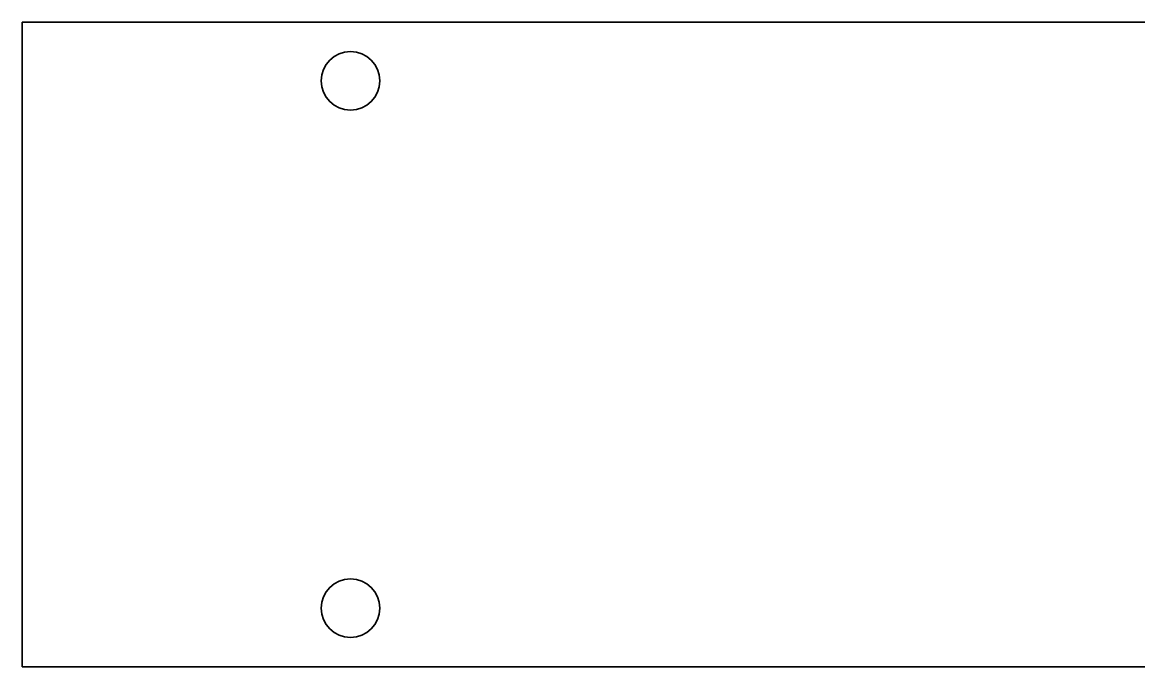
# Model space of a CAD drawing. Header units: centimetres. Extents: x 16 to 194, y -201 to 17.
# Drawn here: x 20.26 to 29.79, y -26.27 to -20.77 of the extents above; entities that cross this region are included whole.
import ezdxf

# ---------------------------------------------------------------- set-up
doc = ezdxf.new("R2010")
doc.units = ezdxf.units.CM
doc.header["$MEASUREMENT"] = 0
doc.layers.add('Layer 1', color=7, linetype='Continuous')

msp = doc.modelspace()

# ---------------------------------------------------------------- linework, layer by layer
at = {"layer": 'Layer 1', "lineweight": 35}
for points in [[(20.264, -26.26971), (20.264, -26.26971), (20.264, -20.76971), (20.264, -20.76971)], [(20.264, -20.76971), (20.264, -20.76971), (56.264, -20.76971), (56.264, -20.76971)], [(56.264, -26.26971), (56.264, -26.26971), (20.264, -26.26971), (20.264, -26.26971)]]:
    msp.add_open_spline(points, degree=3, dxfattribs=at)
for points in [[(23.314, -21.26971), (23.314, -21.13164), (23.20207, -21.01971), (23.064, -21.01971), (22.92593, -21.01971), (22.814, -21.13163), (22.814, -21.26971), (22.814, -21.40778), (22.92593, -21.51971), (23.064, -21.51971), (23.20207, -21.51971), (23.314, -21.40778), (23.314, -21.26971)], [(23.314, -25.76971), (23.314, -25.63164), (23.20207, -25.51971), (23.064, -25.51971), (22.92593, -25.51971), (22.814, -25.63163), (22.814, -25.76971), (22.814, -25.90778), (22.92593, -26.01971), (23.064, -26.01971), (23.20207, -26.01971), (23.314, -25.90778), (23.314, -25.76971)]]:
    msp.add_open_spline(points, degree=3, knots=[0, 0, 0, 0, 0.25, 0.25, 0.25, 0.5, 0.5, 0.5, 0.75, 0.75, 0.75, 1, 1, 1, 1], dxfattribs=at)

doc.saveas('drawing.dxf')
